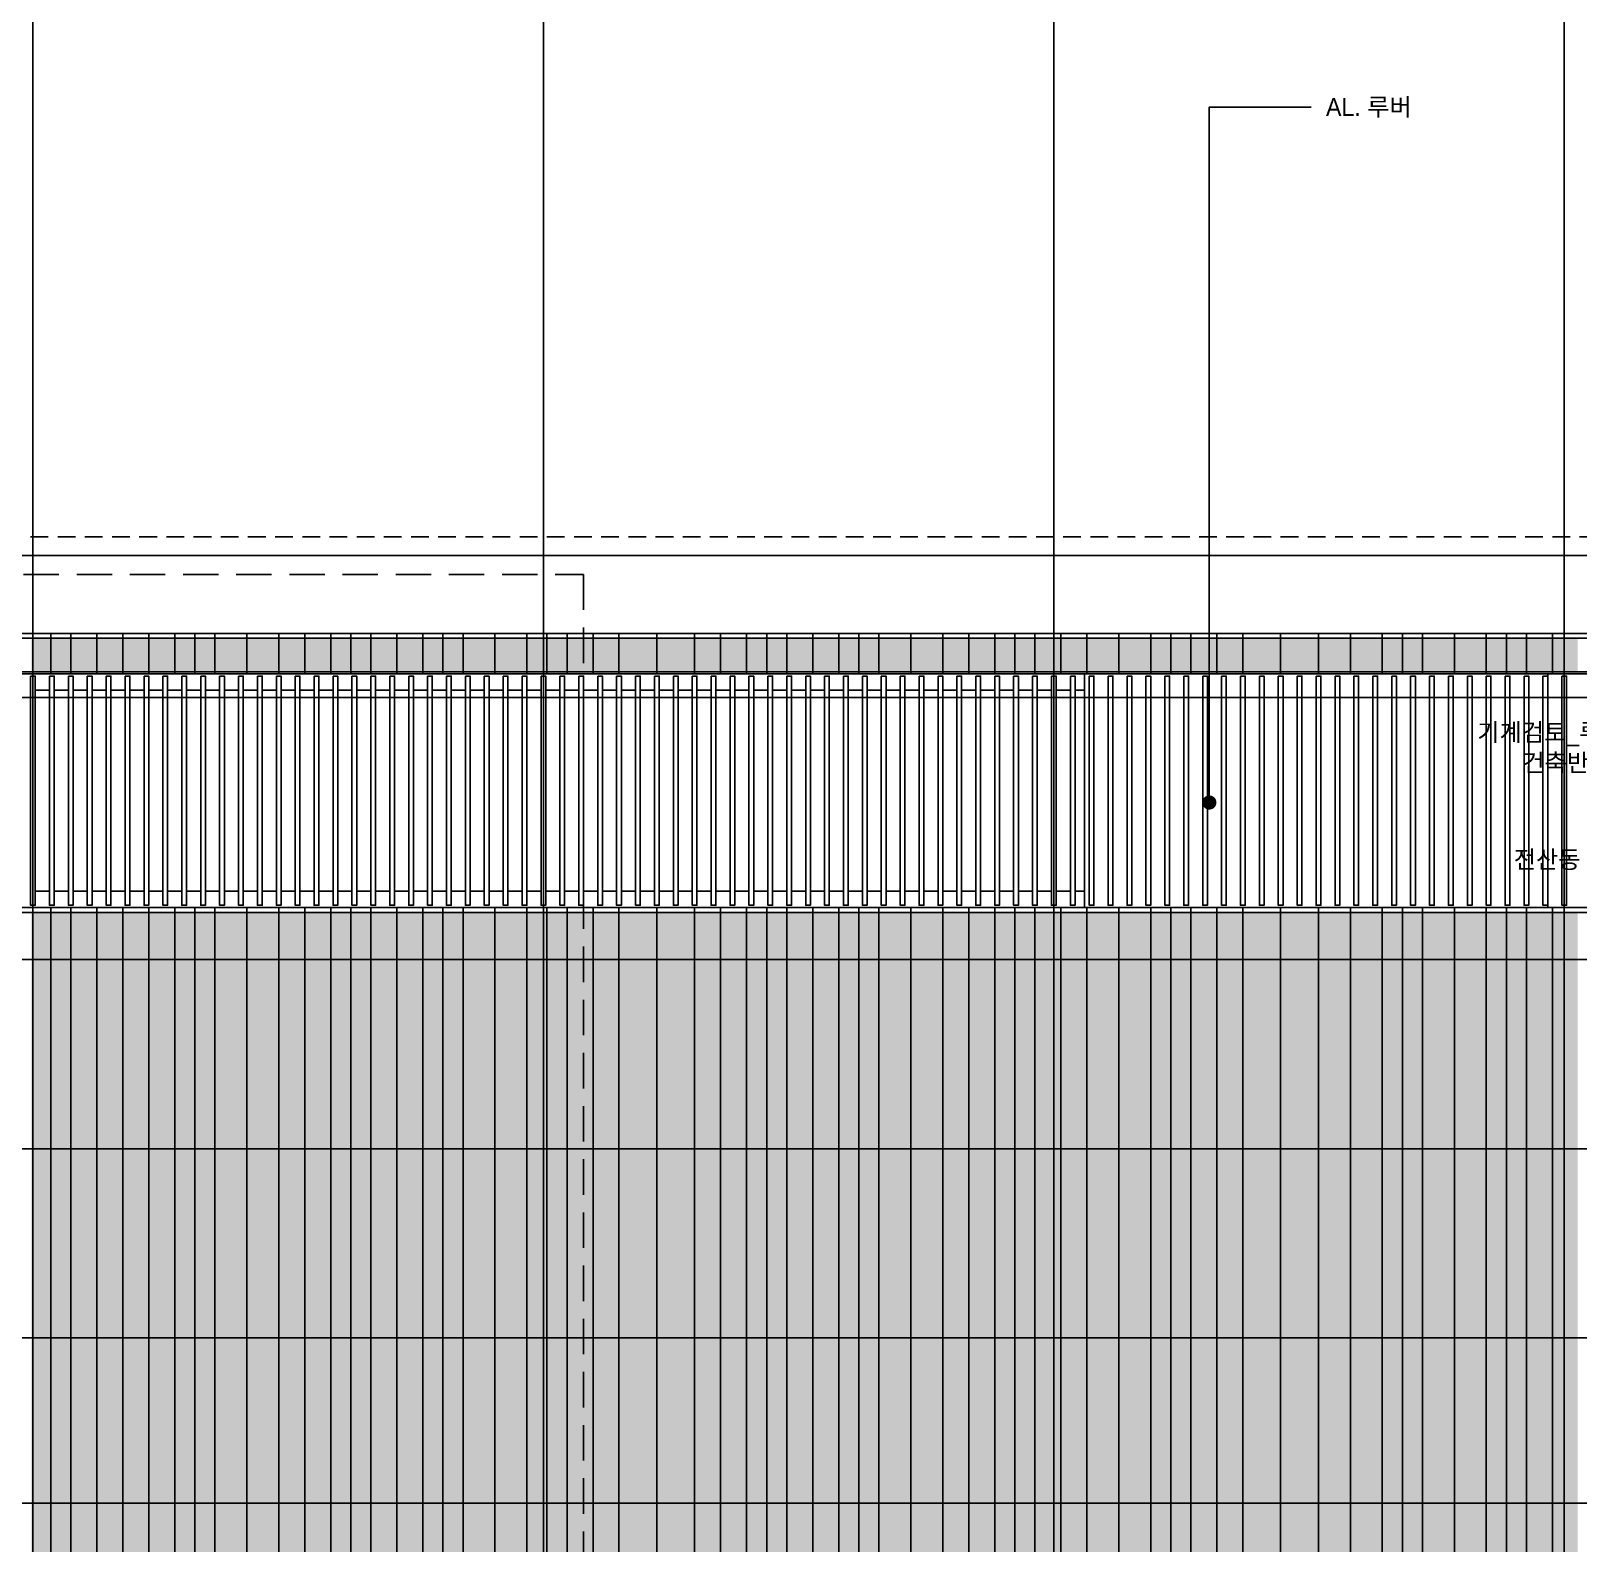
# Model space of a CAD drawing. Extents: x -430745 to 210250, y 0 to 148500.
# Drawn here: x 112653 to 145388, y 65634 to 97630 of the extents above; entities that cross this region are included whole.
import ezdxf
from ezdxf.enums import TextEntityAlignment as Align

# ---------------------------------------------------------------- set-up
doc = ezdxf.new("R2010")
doc.units = 0
doc.header["$LTSCALE"] = 250
doc.header["$MEASUREMENT"] = 0
doc.linetypes.add('H1', pattern=[1.5, 1, -0.5])
doc.linetypes.add('HID', pattern=[2.3, 1.5, -0.8])
for name, color, linetype in [('A-CEN', 1, 'CONTINUOUS'), ('A-DIM', 7, 'CONTINUOUS'), ('A-ELE-252', 252, 'CONTINUOUS'), ('A-ELE-5', 5, 'CONTINUOUS'), ('A-ELE-7', 7, 'CONTINUOUS'), ('A-ELE-8', 8, 'CONTINUOUS'), ('A-HAT', 251, 'CONTINUOUS'), ('BOUNDARY_추후 증축', 7, 'H1')]:
    doc.layers.add(name, color=color, linetype=linetype)
doc.layers.add('NOPLOT-TEXT', color=41, linetype='CONTINUOUS', plot=False)
doc.styles.add('Gtx', font='')
doc.styles.get('Gtx').set_extended_font_data('Dotum')

# ---------------------------------------------------------------- blocks, each defined once
blk = doc.blocks.new('A-CEN-SOUTH2')
at = {"layer": 'A-CEN'}
for p, q in [((14081119, -438071.4), (14081119, -330738.1)), ((14091919, -330738.1), (14091919, -438071.4)), ((14102719, -330738.1), (14102719, -438071.4)), ((14113519, -330738.1), (14113519, -438071.4)), ((14047719, -372125.9, 0), (14135536.5, -372125.9, 0)), ((14047719, -375125.9, 0), (14135536.5, -375125.9, 0)), ((14047719, -380675.9, 0), (14135536.5, -380675.9, 0)), ((14047719, -388675.9, 0), (14135536.5, -388675.9, 0))]:
    blk.add_line(p, q, dxfattribs=at)
at = {"layer": 'A-CEN', "linetype": 'HID'}
blk.add_line((14047719, -371725.9, 0), (14135536.5, -371725.9, 0), dxfattribs=at)
blk = doc.blocks.new('A$Cec1aeba7')
at = {"layer": 'A-HAT'}
h = blk.add_hatch(color=256, dxfattribs=at)
h.dxf.hatch_style = 1
h.set_gradient(color1=(173, 173, 173), color2=(173, 173, 173), tint=1)
h.paths.add_polyline_path([(31365, 46340), (31775, 46340), (31775, 47050), (31365, 47050)])
h = blk.add_hatch(color=256, dxfattribs=at)
h.dxf.hatch_style = 1
h.set_gradient(color1=(214, 214, 214), color2=(214, 214, 214), rotation=180, tint=1)
h.paths.add_polyline_path([(31775, 46340), (32185, 46340), (32185, 47050), (31775, 47050)])
h = blk.add_hatch(color=256, dxfattribs=at)
h.dxf.hatch_style = 1
h.set_gradient(color1=(173, 173, 173), color2=(173, 173, 173), tint=1)
h.paths.add_polyline_path([(32215, 46340), (32750, 46340), (32750, 47050), (32215, 47050)])
h = blk.add_hatch(color=256, dxfattribs=at)
h.dxf.hatch_style = 1
h.set_gradient(color1=(214, 214, 214), color2=(214, 214, 214), rotation=180, tint=1)
h.paths.add_polyline_path([(32750, 46340), (33285, 46340), (33285, 47050), (32750, 47050)])
h = blk.add_hatch(color=256, dxfattribs=at)
h.dxf.hatch_style = 1
h.set_gradient(color1=(173, 173, 173), color2=(173, 173, 173), tint=1)
h.paths.add_polyline_path([(33315, 46340), (33850, 46340), (33850, 47050), (33315, 47050)])
h = blk.add_hatch(color=256, dxfattribs=at)
h.dxf.hatch_style = 1
h.set_gradient(color1=(214, 214, 214), color2=(214, 214, 214), rotation=180, tint=1)
h.paths.add_polyline_path([(33850, 46340), (34385, 46340), (34385, 47050), (33850, 47050)])
h = blk.add_hatch(color=256, dxfattribs=at)
h.dxf.hatch_style = 1
h.set_gradient(color1=(173, 173, 173), color2=(173, 173, 173), tint=1)
h.paths.add_polyline_path([(34415, 46340), (34825, 46340), (34825, 47050), (34415, 47050)])
h = blk.add_hatch(color=256, dxfattribs=at)
h.dxf.hatch_style = 1
h.set_gradient(color1=(214, 214, 214), color2=(214, 214, 214), rotation=180, tint=1)
h.paths.add_polyline_path([(34825, 46340), (35235, 46340), (35235, 47050), (34825, 47050)])
h = blk.add_hatch(color=256, dxfattribs=at)
h.dxf.hatch_style = 1
h.set_gradient(color1=(173, 173, 173), color2=(173, 173, 173), tint=1)
h.paths.add_polyline_path([(35265, 46340), (35925, 46340), (35925, 47050), (35265, 47050)])
h = blk.add_hatch(color=256, dxfattribs=at)
h.dxf.hatch_style = 1
h.set_gradient(color1=(214, 214, 214), color2=(214, 214, 214), rotation=180, tint=1)
h.paths.add_polyline_path([(35925, 46340), (36585, 46340), (36585, 47050), (35925, 47050)])
h = blk.add_hatch(color=256, dxfattribs=at)
h.dxf.hatch_style = 1
h.set_gradient(color1=(173, 173, 173), color2=(173, 173, 173), tint=1)
h.paths.add_polyline_path([(36615, 46340), (37150, 46340), (37150, 47050), (36615, 47050)])
h = blk.add_hatch(color=256, dxfattribs=at)
h.dxf.hatch_style = 1
h.set_gradient(color1=(214, 214, 214), color2=(214, 214, 214), rotation=180, tint=1)
h.paths.add_polyline_path([(37150, 46340), (37685, 46340), (37685, 47050), (37150, 47050)])
h = blk.add_hatch(color=256, dxfattribs=at)
h.dxf.hatch_style = 1
h.set_gradient(color1=(173, 173, 173), color2=(173, 173, 173), tint=1)
h.paths.add_polyline_path([(37715, 46340), (38125, 46340), (38125, 47050), (37715, 47050)])
h = blk.add_hatch(color=256, dxfattribs=at)
h.dxf.hatch_style = 1
h.set_gradient(color1=(214, 214, 214), color2=(214, 214, 214), rotation=180, tint=1)
h.paths.add_polyline_path([(38125, 46340), (38535, 46340), (38535, 47050), (38125, 47050)])
h = blk.add_hatch(color=256, dxfattribs=at)
h.dxf.hatch_style = 1
h.set_gradient(color1=(173, 173, 173), color2=(173, 173, 173), tint=1)
h.paths.add_polyline_path([(38565, 46340), (39100, 46340), (39100, 47050), (38565, 47050)])
h = blk.add_hatch(color=256, dxfattribs=at)
h.dxf.hatch_style = 1
h.set_gradient(color1=(214, 214, 214), color2=(214, 214, 214), rotation=180, tint=1)
h.paths.add_polyline_path([(39100, 46340), (39635, 46340), (39635, 47050), (39100, 47050)])
h = blk.add_hatch(color=256, dxfattribs=at)
h.dxf.hatch_style = 1
h.set_gradient(color1=(173, 173, 173), color2=(173, 173, 173), tint=1)
h.paths.add_polyline_path([(39665, 46340), (40075, 46340), (40075, 47050), (39665, 47050)])
h = blk.add_hatch(color=256, dxfattribs=at)
h.dxf.hatch_style = 1
h.set_gradient(color1=(214, 214, 214), color2=(214, 214, 214), rotation=180, tint=1)
h.paths.add_polyline_path([(40075, 46340), (40485, 46340), (40485, 47050), (40075, 47050)])
h = blk.add_hatch(color=256, dxfattribs=at)
h.dxf.hatch_style = 1
h.set_gradient(color1=(173, 173, 173), color2=(173, 173, 173), tint=1)
h.paths.add_polyline_path([(40515, 46340), (41175, 46340), (41175, 47050), (40515, 47050)])
h = blk.add_hatch(color=256, dxfattribs=at)
h.dxf.hatch_style = 1
h.set_gradient(color1=(214, 214, 214), color2=(214, 214, 214), rotation=180, tint=1)
h.paths.add_polyline_path([(41175, 46340), (41835, 46340), (41835, 47050), (41175, 47050)])
h = blk.add_hatch(color=256, dxfattribs=at)
h.dxf.hatch_style = 1
h.set_gradient(color1=(173, 173, 173), color2=(173, 173, 173), tint=1)
h.paths.add_polyline_path([(41865, 46340), (42275, 46340), (42275, 47050), (41865, 47050)])
h = blk.add_hatch(color=256, dxfattribs=at)
h.dxf.hatch_style = 1
h.set_gradient(color1=(214, 214, 214), color2=(214, 214, 214), rotation=180, tint=1)
h.paths.add_polyline_path([(42275, 46340), (42685, 46340), (42685, 47050), (42275, 47050)])
h = blk.add_hatch(color=256, dxfattribs=at)
h.dxf.hatch_style = 1
h.set_gradient(color1=(173, 173, 173), color2=(173, 173, 173), tint=1)
h.paths.add_polyline_path([(42715, 46340), (43250, 46340), (43250, 47050), (42715, 47050)])
h = blk.add_hatch(color=256, dxfattribs=at)
h.dxf.hatch_style = 1
h.set_gradient(color1=(214, 214, 214), color2=(214, 214, 214), rotation=180, tint=1)
h.paths.add_polyline_path([(43250, 46340), (43785, 46340), (43785, 47050), (43250, 47050)])
h = blk.add_hatch(color=256, dxfattribs=at)
h.dxf.hatch_style = 1
h.set_gradient(color1=(173, 173, 173), color2=(173, 173, 173), tint=1)
h.paths.add_polyline_path([(43815, 46340), (44600, 46340), (44600, 47050), (43815, 47050)])
h = blk.add_hatch(color=256, dxfattribs=at)
h.dxf.hatch_style = 1
h.set_gradient(color1=(214, 214, 214), color2=(214, 214, 214), rotation=180, tint=1)
h.paths.add_polyline_path([(44600, 46340), (45385, 46340), (45385, 47050), (44600, 47050)])
h = blk.add_hatch(color=256, dxfattribs=at)
h.dxf.hatch_style = 1
h.set_gradient(color1=(173, 173, 173), color2=(173, 173, 173), tint=1)
h.paths.add_polyline_path([(45415, 46340), (45950, 46340), (45950, 47050), (45415, 47050)])
h = blk.add_hatch(color=256, dxfattribs=at)
h.dxf.hatch_style = 1
h.set_gradient(color1=(214, 214, 214), color2=(214, 214, 214), rotation=180, tint=1)
h.paths.add_polyline_path([(45950, 46340), (46485, 46340), (46485, 47050), (45950, 47050)])
h = blk.add_hatch(color=256, dxfattribs=at)
h.dxf.hatch_style = 1
h.set_gradient(color1=(173, 173, 173), color2=(173, 173, 173), tint=1)
h.paths.add_polyline_path([(46515, 46340), (46925, 46340), (46925, 47050), (46515, 47050)])
h = blk.add_hatch(color=256, dxfattribs=at)
h.dxf.hatch_style = 1
h.set_gradient(color1=(214, 214, 214), color2=(214, 214, 214), rotation=180, tint=1)
h.paths.add_polyline_path([(46925, 46340), (47335, 46340), (47335, 47050), (46925, 47050)])
h = blk.add_hatch(color=256, dxfattribs=at)
h.dxf.hatch_style = 1
h.set_gradient(color1=(173, 173, 173), color2=(173, 173, 173), tint=1)
h.paths.add_polyline_path([(47365, 46340), (47900, 46340), (47900, 47050), (47365, 47050)])
h = blk.add_hatch(color=256, dxfattribs=at)
h.dxf.hatch_style = 1
h.set_gradient(color1=(214, 214, 214), color2=(214, 214, 214), rotation=180, tint=1)
h.paths.add_polyline_path([(47900, 46340), (48435, 46340), (48435, 47050), (47900, 47050)])
h = blk.add_hatch(color=256, dxfattribs=at)
h.dxf.hatch_style = 1
h.set_gradient(color1=(173, 173, 173), color2=(173, 173, 173), tint=1)
h.paths.add_polyline_path([(48465, 46340), (48875, 46340), (48875, 47050), (48465, 47050)])
h = blk.add_hatch(color=256, dxfattribs=at)
h.dxf.hatch_style = 1
h.set_gradient(color1=(214, 214, 214), color2=(214, 214, 214), rotation=180, tint=1)
h.paths.add_polyline_path([(48875, 46340), (49285, 46340), (49285, 47050), (48875, 47050)])
h = blk.add_hatch(color=256, dxfattribs=at)
h.dxf.hatch_style = 1
h.set_gradient(color1=(173, 173, 173), color2=(173, 173, 173), tint=1)
h.paths.add_polyline_path([(49315, 46340), (49975, 46340), (49975, 47050), (49315, 47050)])
h = blk.add_hatch(color=256, dxfattribs=at)
h.dxf.hatch_style = 1
h.set_gradient(color1=(214, 214, 214), color2=(214, 214, 214), rotation=180, tint=1)
h.paths.add_polyline_path([(49975, 46340), (50635, 46340), (50635, 47050), (49975, 47050)])
h = blk.add_hatch(color=256, dxfattribs=at)
h.dxf.hatch_style = 1
h.set_gradient(color1=(173, 173, 173), color2=(173, 173, 173), tint=1)
h.paths.add_polyline_path([(50665, 46340), (51200, 46340), (51200, 47050), (50665, 47050)])
h = blk.add_hatch(color=256, dxfattribs=at)
h.dxf.hatch_style = 1
h.set_gradient(color1=(214, 214, 214), color2=(214, 214, 214), rotation=180, tint=1)
h.paths.add_polyline_path([(51200, 46340), (51735, 46340), (51735, 47050), (51200, 47050)])
h = blk.add_hatch(color=256, dxfattribs=at)
h.dxf.hatch_style = 1
h.set_gradient(color1=(173, 173, 173), color2=(173, 173, 173), tint=1)
h.paths.add_polyline_path([(51765, 46340), (52175, 46340), (52175, 47050), (51765, 47050)])
h = blk.add_hatch(color=256, dxfattribs=at)
h.dxf.hatch_style = 1
h.set_gradient(color1=(214, 214, 214), color2=(214, 214, 214), rotation=180, tint=1)
h.paths.add_polyline_path([(52175, 46340), (52585, 46340), (52585, 47050), (52175, 47050)])
h = blk.add_hatch(color=256, dxfattribs=at)
h.dxf.hatch_style = 1
h.set_gradient(color1=(173, 173, 173), color2=(173, 173, 173), tint=1)
h.paths.add_polyline_path([(52615, 46340), (53150, 46340), (53150, 47050), (52615, 47050)])
h = blk.add_hatch(color=256, dxfattribs=at)
h.dxf.hatch_style = 1
h.set_gradient(color1=(214, 214, 214), color2=(214, 214, 214), rotation=180, tint=1)
h.paths.add_polyline_path([(53150, 46340), (53685, 46340), (53685, 47050), (53150, 47050)])
h = blk.add_hatch(color=256, dxfattribs=at)
h.dxf.hatch_style = 1
h.set_gradient(color1=(173, 173, 173), color2=(173, 173, 173), tint=1)
h.paths.add_polyline_path([(53715, 46340), (54375, 46340), (54375, 47050), (53715, 47050)])
h = blk.add_hatch(color=256, dxfattribs=at)
h.dxf.hatch_style = 1
h.set_gradient(color1=(214, 214, 214), color2=(214, 214, 214), rotation=180, tint=1)
h.paths.add_polyline_path([(54375, 46340), (55035, 46340), (55035, 47050), (54375, 47050)])
h = blk.add_hatch(color=256, dxfattribs=at)
h.dxf.hatch_style = 1
h.set_gradient(color1=(173, 173, 173), color2=(173, 173, 173), tint=1)
h.paths.add_polyline_path([(55065, 46340), (55475, 46340), (55475, 47050), (55065, 47050)])
h = blk.add_hatch(color=256, dxfattribs=at)
h.dxf.hatch_style = 1
h.set_gradient(color1=(214, 214, 214), color2=(214, 214, 214), rotation=180, tint=1)
h.paths.add_polyline_path([(55475, 46340), (55885, 46340), (55885, 47050), (55475, 47050)])
h = blk.add_hatch(color=256, dxfattribs=at)
h.dxf.hatch_style = 1
h.set_gradient(color1=(173, 173, 173), color2=(173, 173, 173), tint=1)
h.paths.add_polyline_path([(55915, 46340), (56450, 46340), (56450, 47050), (55915, 47050)])
h = blk.add_hatch(color=256, dxfattribs=at)
h.dxf.hatch_style = 1
h.set_gradient(color1=(214, 214, 214), color2=(214, 214, 214), rotation=180, tint=1)
h.paths.add_polyline_path([(56450, 46340), (56985, 46340), (56985, 47050), (56450, 47050)])
h = blk.add_hatch(color=256, dxfattribs=at)
h.dxf.hatch_style = 1
h.set_gradient(color1=(173, 173, 173), color2=(173, 173, 173), tint=1)
h.paths.add_polyline_path([(57015, 46340), (57800, 46340), (57800, 47050), (57015, 47050)])
h = blk.add_hatch(color=256, dxfattribs=at)
h.dxf.hatch_style = 1
h.set_gradient(color1=(214, 214, 214), color2=(214, 214, 214), rotation=180, tint=1)
h.paths.add_polyline_path([(57800, 46340), (58585, 46340), (58585, 47050), (57800, 47050)])
h = blk.add_hatch(color=256, dxfattribs=at)
h.dxf.hatch_style = 1
h.set_gradient(color1=(173, 173, 173), color2=(173, 173, 173), tint=1)
h.paths.add_polyline_path([(58615, 46340), (59275, 46340), (59275, 47050), (58615, 47050)])
h = blk.add_hatch(color=256, dxfattribs=at)
h.dxf.hatch_style = 1
h.set_gradient(color1=(214, 214, 214), color2=(214, 214, 214), rotation=180, tint=1)
h.paths.add_polyline_path([(59275, 46340), (59935, 46340), (59935, 47050), (59275, 47050)])
h = blk.add_hatch(color=256, dxfattribs=at)
h.dxf.hatch_style = 1
h.set_gradient(color1=(173, 173, 173), color2=(173, 173, 173), tint=1)
h.paths.add_polyline_path([(59965, 46340), (60375, 46340), (60375, 47050), (59965, 47050)])
h = blk.add_hatch(color=256, dxfattribs=at)
h.dxf.hatch_style = 1
h.set_gradient(color1=(214, 214, 214), color2=(214, 214, 214), rotation=180, tint=1)
h.paths.add_polyline_path([(60375, 46340), (60785, 46340), (60785, 47050), (60375, 47050)])
h = blk.add_hatch(color=256, dxfattribs=at)
h.dxf.hatch_style = 1
h.set_gradient(color1=(173, 173, 173), color2=(173, 173, 173), tint=1)
h.paths.add_polyline_path([(60815, 46340), (61475, 46340), (61475, 47050), (60815, 47050)])
h = blk.add_hatch(color=256, dxfattribs=at)
h.dxf.hatch_style = 1
h.set_gradient(color1=(214, 214, 214), color2=(214, 214, 214), rotation=180, tint=1)
h.paths.add_polyline_path([(61475, 46340), (62135, 46340), (62135, 47050), (61475, 47050)])
h = blk.add_hatch(color=256, dxfattribs=at)
h.dxf.hatch_style = 1
h.set_gradient(color1=(173, 173, 173), color2=(173, 173, 173), tint=1)
h.paths.add_polyline_path([(62165, 46340), (62575, 46340), (62575, 47050), (62165, 47050)])
h = blk.add_hatch(color=256, dxfattribs=at)
h.dxf.hatch_style = 1
h.set_gradient(color1=(214, 214, 214), color2=(214, 214, 214), rotation=180, tint=1)
h.paths.add_polyline_path([(62575, 46340), (62985, 46340), (62985, 47050), (62575, 47050)])
h = blk.add_hatch(color=256, dxfattribs=at)
h.dxf.hatch_style = 1
h.set_gradient(color1=(173, 173, 173), color2=(173, 173, 173), tint=1)
h.paths.add_polyline_path([(63015, 46340), (63550, 46340), (63550, 47050), (63015, 47050)])
h = blk.add_hatch(color=256, dxfattribs=at)
h.dxf.hatch_style = 1
h.set_gradient(color1=(214, 214, 214), color2=(214, 214, 214), rotation=180, tint=1)
h.paths.add_polyline_path([(63550, 46340), (64085, 46340), (64085, 47050), (63550, 47050)])
h = blk.add_hatch(color=256, dxfattribs=at)
h.dxf.hatch_style = 1
h.set_gradient(color1=(173, 173, 173), color2=(173, 173, 173), tint=1)
h.paths.add_polyline_path([(31365, 16570), (31775, 16570), (31775, 41250), (31365, 41250)])
h = blk.add_hatch(color=256, dxfattribs=at)
h.dxf.hatch_style = 1
h.set_gradient(color1=(214, 214, 214), color2=(214, 214, 214), rotation=180, tint=1)
h.paths.add_polyline_path([(31775, 16570), (32185, 16570), (32185, 41250), (31775, 41250)])
h = blk.add_hatch(color=256, dxfattribs=at)
h.dxf.hatch_style = 1
h.set_gradient(color1=(173, 173, 173), color2=(173, 173, 173), tint=1)
h.paths.add_polyline_path([(32215, 16570), (32750, 16570), (32750, 41250), (32215, 41250)])
h = blk.add_hatch(color=256, dxfattribs=at)
h.dxf.hatch_style = 1
h.set_gradient(color1=(214, 214, 214), color2=(214, 214, 214), rotation=180, tint=1)
h.paths.add_polyline_path([(32750, 16570), (33285, 16570), (33285, 41250), (32750, 41250)])
h = blk.add_hatch(color=256, dxfattribs=at)
h.dxf.hatch_style = 1
h.set_gradient(color1=(173, 173, 173), color2=(173, 173, 173), tint=1)
h.paths.add_polyline_path([(33315, 16570), (33850, 16570), (33850, 41250), (33315, 41250)])
h = blk.add_hatch(color=256, dxfattribs=at)
h.dxf.hatch_style = 1
h.set_gradient(color1=(214, 214, 214), color2=(214, 214, 214), rotation=180, tint=1)
h.paths.add_polyline_path([(33850, 16570), (34385, 16570), (34385, 41250), (33850, 41250)])
h = blk.add_hatch(color=256, dxfattribs=at)
h.dxf.hatch_style = 1
h.set_gradient(color1=(173, 173, 173), color2=(173, 173, 173), tint=1)
h.paths.add_polyline_path([(34415, 16570), (34825, 16570), (34825, 41250), (34415, 41250)])
h = blk.add_hatch(color=256, dxfattribs=at)
h.dxf.hatch_style = 1
h.set_gradient(color1=(214, 214, 214), color2=(214, 214, 214), rotation=180, tint=1)
h.paths.add_polyline_path([(34825, 16570), (35235, 16570), (35235, 41250), (34825, 41250)])
h = blk.add_hatch(color=256, dxfattribs=at)
h.dxf.hatch_style = 1
h.set_gradient(color1=(173, 173, 173), color2=(173, 173, 173), tint=1)
h.paths.add_polyline_path([(35265, 16570), (35925, 16570), (35925, 41250), (35265, 41250)])
h = blk.add_hatch(color=256, dxfattribs=at)
h.dxf.hatch_style = 1
h.set_gradient(color1=(214, 214, 214), color2=(214, 214, 214), rotation=180, tint=1)
h.paths.add_polyline_path([(35925, 16570), (36585, 16570), (36585, 41250), (35925, 41250)])
h = blk.add_hatch(color=256, dxfattribs=at)
h.dxf.hatch_style = 1
h.set_gradient(color1=(173, 173, 173), color2=(173, 173, 173), tint=1)
h.paths.add_polyline_path([(36615, 16570), (37150, 16570), (37150, 41250), (36615, 41250)])
h = blk.add_hatch(color=256, dxfattribs=at)
h.dxf.hatch_style = 1
h.set_gradient(color1=(214, 214, 214), color2=(214, 214, 214), rotation=180, tint=1)
h.paths.add_polyline_path([(37150, 16570), (37685, 16570), (37685, 41250), (37150, 41250)])
h = blk.add_hatch(color=256, dxfattribs=at)
h.dxf.hatch_style = 1
h.set_gradient(color1=(173, 173, 173), color2=(173, 173, 173), tint=1)
h.paths.add_polyline_path([(37715, 16570), (38125, 16570), (38125, 41250), (37715, 41250)])
h = blk.add_hatch(color=256, dxfattribs=at)
h.dxf.hatch_style = 1
h.set_gradient(color1=(214, 214, 214), color2=(214, 214, 214), rotation=180, tint=1)
h.paths.add_polyline_path([(38125, 16570), (38535, 16570), (38535, 41250), (38125, 41250)])
h = blk.add_hatch(color=256, dxfattribs=at)
h.dxf.hatch_style = 1
h.set_gradient(color1=(173, 173, 173), color2=(173, 173, 173), tint=1)
h.paths.add_polyline_path([(38565, 16570), (39100, 16570), (39100, 41250), (38565, 41250)])
h = blk.add_hatch(color=256, dxfattribs=at)
h.dxf.hatch_style = 1
h.set_gradient(color1=(214, 214, 214), color2=(214, 214, 214), rotation=180, tint=1)
h.paths.add_polyline_path([(39100, 16570), (39635, 16570), (39635, 41250), (39100, 41250)])
h = blk.add_hatch(color=256, dxfattribs=at)
h.dxf.hatch_style = 1
h.set_gradient(color1=(173, 173, 173), color2=(173, 173, 173), tint=1)
h.paths.add_polyline_path([(39665, 16570), (40075, 16570), (40075, 41250), (39665, 41250)])
h = blk.add_hatch(color=256, dxfattribs=at)
h.dxf.hatch_style = 1
h.set_gradient(color1=(214, 214, 214), color2=(214, 214, 214), rotation=180, tint=1)
h.paths.add_polyline_path([(40075, 16570), (40485, 16570), (40485, 41250), (40075, 41250)])
h = blk.add_hatch(color=256, dxfattribs=at)
h.dxf.hatch_style = 1
h.set_gradient(color1=(173, 173, 173), color2=(173, 173, 173), tint=1)
h.paths.add_polyline_path([(40515, 16570), (41175, 16570), (41175, 41250), (40515, 41250)])
h = blk.add_hatch(color=256, dxfattribs=at)
h.dxf.hatch_style = 1
h.set_gradient(color1=(214, 214, 214), color2=(214, 214, 214), rotation=180, tint=1)
h.paths.add_polyline_path([(41175, 16570), (41835, 16570), (41835, 41250), (41175, 41250)])
h = blk.add_hatch(color=256, dxfattribs=at)
h.dxf.hatch_style = 1
h.set_gradient(color1=(173, 173, 173), color2=(173, 173, 173), tint=1)
h.paths.add_polyline_path([(41865, 16570), (42275, 16570), (42275, 41250), (41865, 41250)])
h = blk.add_hatch(color=256, dxfattribs=at)
h.dxf.hatch_style = 1
h.set_gradient(color1=(214, 214, 214), color2=(214, 214, 214), rotation=180, tint=1)
h.paths.add_polyline_path([(42275, 16570), (42685, 16570), (42685, 41250), (42275, 41250)])
h = blk.add_hatch(color=256, dxfattribs=at)
h.dxf.hatch_style = 1
h.set_gradient(color1=(173, 173, 173), color2=(173, 173, 173), tint=1)
h.paths.add_polyline_path([(42715, 16570), (43250, 16570), (43250, 41250), (42715, 41250)])
h = blk.add_hatch(color=256, dxfattribs=at)
h.dxf.hatch_style = 1
h.set_gradient(color1=(214, 214, 214), color2=(214, 214, 214), rotation=180, tint=1)
h.paths.add_polyline_path([(43250, 16570), (43785, 16570), (43785, 41250), (43250, 41250)])
h = blk.add_hatch(color=256, dxfattribs=at)
h.dxf.hatch_style = 1
h.set_gradient(color1=(173, 173, 173), color2=(173, 173, 173), tint=1)
h.paths.add_polyline_path([(43815, 16570), (44600, 16570), (44600, 41250), (43815, 41250)])
h = blk.add_hatch(color=256, dxfattribs=at)
h.dxf.hatch_style = 1
h.set_gradient(color1=(214, 214, 214), color2=(214, 214, 214), rotation=180, tint=1)
h.paths.add_polyline_path([(44600, 16570), (45385, 16570), (45385, 41250), (44600, 41250)])
h = blk.add_hatch(color=256, dxfattribs=at)
h.dxf.hatch_style = 1
h.set_gradient(color1=(173, 173, 173), color2=(173, 173, 173), tint=1)
h.paths.add_polyline_path([(45415, 16570), (45950, 16570), (45950, 41250), (45415, 41250)])
h = blk.add_hatch(color=256, dxfattribs=at)
h.dxf.hatch_style = 1
h.set_gradient(color1=(214, 214, 214), color2=(214, 214, 214), rotation=180, tint=1)
h.paths.add_polyline_path([(45950, 16570), (46485, 16570), (46485, 41250), (45950, 41250)])
h = blk.add_hatch(color=256, dxfattribs=at)
h.dxf.hatch_style = 1
h.set_gradient(color1=(173, 173, 173), color2=(173, 173, 173), tint=1)
h.paths.add_polyline_path([(46515, 16570), (46925, 16570), (46925, 41250), (46515, 41250)])
h = blk.add_hatch(color=256, dxfattribs=at)
h.dxf.hatch_style = 1
h.set_gradient(color1=(214, 214, 214), color2=(214, 214, 214), rotation=180, tint=1)
h.paths.add_polyline_path([(46925, 16570), (47335, 16570), (47335, 41250), (46925, 41250)])
h = blk.add_hatch(color=256, dxfattribs=at)
h.dxf.hatch_style = 1
h.set_gradient(color1=(173, 173, 173), color2=(173, 173, 173), tint=1)
h.paths.add_polyline_path([(47365, 16570), (47900, 16570), (47900, 41250), (47365, 41250)])
h = blk.add_hatch(color=256, dxfattribs=at)
h.dxf.hatch_style = 1
h.set_gradient(color1=(214, 214, 214), color2=(214, 214, 214), rotation=180, tint=1)
h.paths.add_polyline_path([(47900, 16570), (48435, 16570), (48435, 41250), (47900, 41250)])
h = blk.add_hatch(color=256, dxfattribs=at)
h.dxf.hatch_style = 1
h.set_gradient(color1=(173, 173, 173), color2=(173, 173, 173), tint=1)
h.paths.add_polyline_path([(48465, 16570), (48875, 16570), (48875, 41250), (48465, 41250)])
h = blk.add_hatch(color=256, dxfattribs=at)
h.dxf.hatch_style = 1
h.set_gradient(color1=(214, 214, 214), color2=(214, 214, 214), rotation=180, tint=1)
h.paths.add_polyline_path([(48875, 16570), (49285, 16570), (49285, 41250), (48875, 41250)])
h = blk.add_hatch(color=256, dxfattribs=at)
h.dxf.hatch_style = 1
h.set_gradient(color1=(173, 173, 173), color2=(173, 173, 173), tint=1)
h.paths.add_polyline_path([(49315, 16570), (49975, 16570), (49975, 41250), (49315, 41250)])
h = blk.add_hatch(color=256, dxfattribs=at)
h.dxf.hatch_style = 1
h.set_gradient(color1=(214, 214, 214), color2=(214, 214, 214), rotation=180, tint=1)
h.paths.add_polyline_path([(49975, 16570), (50635, 16570), (50635, 41250), (49975, 41250)])
h = blk.add_hatch(color=256, dxfattribs=at)
h.dxf.hatch_style = 1
h.set_gradient(color1=(173, 173, 173), color2=(173, 173, 173), tint=1)
h.paths.add_polyline_path([(50665, 16570), (51200, 16570), (51200, 41250), (50665, 41250)])
h = blk.add_hatch(color=256, dxfattribs=at)
h.dxf.hatch_style = 1
h.set_gradient(color1=(214, 214, 214), color2=(214, 214, 214), rotation=180, tint=1)
h.paths.add_polyline_path([(51200, 16570), (51735, 16570), (51735, 41250), (51200, 41250)])
h = blk.add_hatch(color=256, dxfattribs=at)
h.dxf.hatch_style = 1
h.set_gradient(color1=(173, 173, 173), color2=(173, 173, 173), tint=1)
h.paths.add_polyline_path([(51765, 16570), (52175, 16570), (52175, 41250), (51765, 41250)])
h = blk.add_hatch(color=256, dxfattribs=at)
h.dxf.hatch_style = 1
h.set_gradient(color1=(214, 214, 214), color2=(214, 214, 214), rotation=180, tint=1)
h.paths.add_polyline_path([(52175, 16570), (52585, 16570), (52585, 41250), (52175, 41250)])
h = blk.add_hatch(color=256, dxfattribs=at)
h.dxf.hatch_style = 1
h.set_gradient(color1=(173, 173, 173), color2=(173, 173, 173), tint=1)
h.paths.add_polyline_path([(52615, 16570), (53150, 16570), (53150, 41250), (52615, 41250)])
h = blk.add_hatch(color=256, dxfattribs=at)
h.dxf.hatch_style = 1
h.set_gradient(color1=(214, 214, 214), color2=(214, 214, 214), rotation=180, tint=1)
h.paths.add_polyline_path([(53150, 16570), (53685, 16570), (53685, 41250), (53150, 41250)])
h = blk.add_hatch(color=256, dxfattribs=at)
h.dxf.hatch_style = 1
h.set_gradient(color1=(173, 173, 173), color2=(173, 173, 173), tint=1)
h.paths.add_polyline_path([(53715, 16570), (54375, 16570), (54375, 41250), (53715, 41250)])
h = blk.add_hatch(color=256, dxfattribs=at)
h.dxf.hatch_style = 1
h.set_gradient(color1=(214, 214, 214), color2=(214, 214, 214), rotation=180, tint=1)
h.paths.add_polyline_path([(54375, 16570), (55035, 16570), (55035, 41250), (54375, 41250)])
h = blk.add_hatch(color=256, dxfattribs=at)
h.dxf.hatch_style = 1
h.set_gradient(color1=(173, 173, 173), color2=(173, 173, 173), tint=1)
h.paths.add_polyline_path([(55065, 16570), (55475, 16570), (55475, 41250), (55065, 41250)])
h = blk.add_hatch(color=256, dxfattribs=at)
h.dxf.hatch_style = 1
h.set_gradient(color1=(214, 214, 214), color2=(214, 214, 214), rotation=180, tint=1)
h.paths.add_polyline_path([(55475, 16570), (55885, 16570), (55885, 41250), (55475, 41250)])
h = blk.add_hatch(color=256, dxfattribs=at)
h.dxf.hatch_style = 1
h.set_gradient(color1=(173, 173, 173), color2=(173, 173, 173), tint=1)
h.paths.add_polyline_path([(55915, 16570), (56450, 16570), (56450, 41250), (55915, 41250)])
h = blk.add_hatch(color=256, dxfattribs=at)
h.dxf.hatch_style = 1
h.set_gradient(color1=(214, 214, 214), color2=(214, 214, 214), rotation=180, tint=1)
h.paths.add_polyline_path([(56450, 16570), (56985, 16570), (56985, 41250), (56450, 41250)])
h = blk.add_hatch(color=256, dxfattribs=at)
h.dxf.hatch_style = 1
h.set_gradient(color1=(173, 173, 173), color2=(173, 173, 173), tint=1)
h.paths.add_polyline_path([(57015, 16570), (57800, 16570), (57800, 41250), (57015, 41250)])
h = blk.add_hatch(color=256, dxfattribs=at)
h.dxf.hatch_style = 1
h.set_gradient(color1=(214, 214, 214), color2=(214, 214, 214), rotation=180, tint=1)
h.paths.add_polyline_path([(57800, 16570), (58585, 16570), (58585, 41250), (57800, 41250)])
h = blk.add_hatch(color=256, dxfattribs=at)
h.dxf.hatch_style = 1
h.set_gradient(color1=(173, 173, 173), color2=(173, 173, 173), tint=1)
h.paths.add_polyline_path([(58615, 16570), (59275, 16570), (59275, 41250), (58615, 41250)])
h = blk.add_hatch(color=256, dxfattribs=at)
h.dxf.hatch_style = 1
h.set_gradient(color1=(214, 214, 214), color2=(214, 214, 214), rotation=180, tint=1)
h.paths.add_polyline_path([(59275, 16570), (59935, 16570), (59935, 41250), (59275, 41250)])
h = blk.add_hatch(color=256, dxfattribs=at)
h.dxf.hatch_style = 1
h.set_gradient(color1=(173, 173, 173), color2=(173, 173, 173), tint=1)
h.paths.add_polyline_path([(59965, 16570), (60375, 16570), (60375, 41250), (59965, 41250)])
h = blk.add_hatch(color=256, dxfattribs=at)
h.dxf.hatch_style = 1
h.set_gradient(color1=(214, 214, 214), color2=(214, 214, 214), rotation=180, tint=1)
h.paths.add_polyline_path([(60375, 16570), (60785, 16570), (60785, 41250), (60375, 41250)])
h = blk.add_hatch(color=256, dxfattribs=at)
h.dxf.hatch_style = 1
h.set_gradient(color1=(173, 173, 173), color2=(173, 173, 173), tint=1)
h.paths.add_polyline_path([(60815, 16570), (61475, 16570), (61475, 41250), (60815, 41250)])
h = blk.add_hatch(color=256, dxfattribs=at)
h.dxf.hatch_style = 1
h.set_gradient(color1=(214, 214, 214), color2=(214, 214, 214), rotation=180, tint=1)
h.paths.add_polyline_path([(61475, 16570), (62135, 16570), (62135, 41250), (61475, 41250)])
h = blk.add_hatch(color=256, dxfattribs=at)
h.dxf.hatch_style = 1
h.set_gradient(color1=(173, 173, 173), color2=(173, 173, 173), tint=1)
h.paths.add_polyline_path([(62165, 16570), (62575, 16570), (62575, 41250), (62165, 41250)])
h = blk.add_hatch(color=256, dxfattribs=at)
h.dxf.hatch_style = 1
h.set_gradient(color1=(214, 214, 214), color2=(214, 214, 214), rotation=180, tint=1)
h.paths.add_polyline_path([(62575, 16570), (62985, 16570), (62985, 41250), (62575, 41250)])
h = blk.add_hatch(color=256, dxfattribs=at)
h.dxf.hatch_style = 1
h.set_gradient(color1=(173, 173, 173), color2=(173, 173, 173), tint=1)
h.paths.add_polyline_path([(63015, 16570), (63550, 16570), (63550, 41250), (63015, 41250)])
h = blk.add_hatch(color=256, dxfattribs=at)
h.dxf.hatch_style = 1
h.set_gradient(color1=(214, 214, 214), color2=(214, 214, 214), rotation=180, tint=1)
h.paths.add_polyline_path([(63550, 16570), (64085, 16570), (64085, 41250), (63550, 41250)])
at = {"layer": 'A-ELE-5'}
for p, q in [((-850, 47150, 0), (85250, 47150)), ((-850, 47050, 0), (85250, 47050)), ((7050, 46340), (77350, 46340)), ((77350, 41250), (7050, 41250))]:
    blk.add_line(p, q, dxfattribs=at)
at = {"layer": 'A-ELE-5', "elevation": 0}
blk.add_lwpolyline([(77350, 41350), (7050, 41350), (7050, 46300), (77350, 46300)], close=True, dxfattribs=at)
at = {"layer": 'A-ELE-7'}
for p, q in [((31775, 47150), (31775, 46300)), ((32750, 47150), (32750, 46300)), ((33850, 47150), (33850, 46300)), ((34825, 47150), (34825, 46300)), ((35925, 47150), (35925, 46300)), ((37150, 47150), (37150, 46300)), ((38125, 47150), (38125, 46300)), ((39100, 47150), (39100, 46300)), ((40075, 47150), (40075, 46300)), ((41175, 47150), (41175, 46300)), ((42275, 47150), (42275, 46300)), ((43250, 47150), (43250, 46300)), ((44600, 47150), (44600, 46300)), ((45950, 47150), (45950, 46300)), ((46925, 47150), (46925, 46300)), ((47900, 47150), (47900, 46300)), ((48875, 47150), (48875, 46300)), ((49975, 47150), (49975, 46300)), ((51200, 47150), (51200, 46300)), ((52175, 47150), (52175, 46300)), ((53150, 47150), (53150, 46300)), ((54375, 47150), (54375, 46300)), ((55475, 47150), (55475, 46300)), ((56450, 47150), (56450, 46300)), ((57800, 47150), (57800, 46300)), ((59275, 47150), (59275, 46300)), ((60375, 47150), (60375, 46300)), ((61475, 47150), (61475, 46300)), ((62575, 47150), (62575, 46300)), ((63550, 47150), (63550, 46300)), ((31775, 41350), (31775, 16530)), ((32750, 41350), (32750, 16530)), ((33850, 41350), (33850, 16530)), ((34825, 41350), (34825, 16530)), ((35925, 41350), (35925, 16530)), ((37150, 41350), (37150, 16530)), ((38125, 41350), (38125, 16530)), ((39100, 41350), (39100, 16530)), ((40075, 41350), (40075, 16530)), ((41175, 41350), (41175, 16530)), ((42275, 41350), (42275, 16530)), ((43250, 41350), (43250, 16530)), ((44600, 41350), (44600, 16530)), ((45950, 41350), (45950, 16530)), ((46925, 41350), (46925, 16530)), ((47900, 41350), (47900, 16530)), ((48875, 41350), (48875, 16530)), ((49975, 41350), (49975, 16530)), ((51200, 41350), (51200, 16530)), ((52175, 41350), (52175, 16530)), ((53150, 41350), (53150, 16530)), ((54375, 41350), (54375, 16530)), ((55475, 41350), (55475, 16530)), ((56450, 41350), (56450, 16530)), ((57800, 41350), (57800, 16530)), ((59275, 41350), (59275, 16530)), ((60375, 41350), (60375, 16530)), ((61475, 41350), (61475, 16530)), ((62575, 41350), (62575, 16530)), ((63550, 41350), (63550, 16530))]:
    blk.add_line(p, q, dxfattribs=at)
at = {"layer": 'A-ELE-8'}
for p, q in [((32200, 47150), (32200, 46300)), ((33300, 47150), (33300, 46300)), ((34400, 47150, 0), (34400, 46300, 0)), ((35250, 47150, 0), (35250, 46300, 0)), ((36600, 47150, 0), (36600, 46300, 0)), ((37700, 47150, 0), (37700, 46300, 0)), ((38550, 47150, 0), (38550, 46300, 0)), ((39650, 47150), (39650, 46300)), ((40500, 47150, 0), (40500, 46300, 0)), ((41850, 47150, 0), (41850, 46300, 0)), ((42700, 47150, 0), (42700, 46300, 0)), ((43800, 47150, 0), (43800, 46300, 0)), ((45400, 47150, 0), (45400, 46300, 0)), ((46500, 47150, 0), (46500, 46300, 0)), ((47350, 47150, 0), (47350, 46300, 0)), ((48450, 47150, 0), (48450, 46300, 0)), ((49300, 47150, 0), (49300, 46300, 0)), ((50650, 47150, 0), (50650, 46300, 0)), ((51750, 47150, 0), (51750, 46300, 0)), ((52600, 47150, 0), (52600, 46300, 0)), ((53700, 46300, 0), (53700, 47150, 0)), ((55050, 47150, 0), (55050, 46300, 0)), ((55900, 47150, 0), (55900, 46300, 0)), ((57000, 47150), (57000, 46300)), ((58600, 47150), (58600, 46300)), ((59950, 47150, 0), (59950, 46300, 0)), ((60800, 47150), (60800, 46300)), ((62150, 47150), (62150, 46300)), ((63000, 47150, 0), (63000, 46300, 0)), ((31450, 45950, 0), (31750, 45950)), ((31850, 45950, 0), (32150, 45950)), ((32250, 45950, 0), (32550, 45950)), ((32650, 45950, 0), (32950, 45950)), ((33050, 45950, 0), (33350, 45950)), ((33450, 45950, 0), (33750, 45950)), ((33850, 45950, 0), (34150, 45950)), ((34250, 45950, 0), (34550, 45950)), ((34650, 45950, 0), (34950, 45950)), ((35050, 45950, 0), (35350, 45950)), ((35450, 45950, 0), (35750, 45950)), ((35850, 45950, 0), (36150, 45950)), ((36250, 45950, 0), (36550, 45950)), ((36650, 45950, 0), (36950, 45950)), ((37050, 45950, 0), (37350, 45950)), ((37450, 45950, 0), (37750, 45950)), ((37850, 45950, 0), (38150, 45950)), ((38250, 45950, 0), (38550, 45950)), ((38650, 45950, 0), (38950, 45950)), ((39050, 45950, 0), (39350, 45950)), ((39450, 45950, 0), (39750, 45950)), ((39850, 45950, 0), (40150, 45950)), ((40250, 45950, 0), (40550, 45950)), ((40650, 45950, 0), (40950, 45950)), ((41050, 45950, 0), (41350, 45950)), ((41450, 45950, 0), (41750, 45950)), ((41850, 45950, 0), (42150, 45950)), ((42250, 45950, 0), (42550, 45950)), ((42650, 45950, 0), (42950, 45950)), ((43050, 45950, 0), (43350, 45950)), ((43450, 45950, 0), (43750, 45950)), ((43850, 45950, 0), (44150, 45950)), ((44250, 45950, 0), (44550, 45950)), ((44650, 45950, 0), (44950, 45950)), ((45050, 45950, 0), (45350, 45950)), ((45450, 45950, 0), (45750, 45950)), ((45850, 45950, 0), (46150, 45950)), ((46250, 45950, 0), (46550, 45950)), ((46650, 45950, 0), (46950, 45950)), ((47050, 45950, 0), (47350, 45950)), ((47450, 45950, 0), (47750, 45950)), ((47850, 45950, 0), (48150, 45950)), ((48250, 45950, 0), (48550, 45950)), ((48650, 45950, 0), (48950, 45950)), ((49050, 45950, 0), (49350, 45950)), ((49450, 45950, 0), (49750, 45950)), ((49850, 45950, 0), (50150, 45950)), ((50250, 45950, 0), (50550, 45950)), ((50650, 45950, 0), (50950, 45950)), ((51050, 45950, 0), (51350, 45950)), ((51450, 45950, 0), (51750, 45950)), ((51850, 45950, 0), (52150, 45950)), ((52250, 45950, 0), (52550, 45950)), ((52650, 45950, 0), (52950, 45950)), ((53050, 45950, 0), (53350, 45950)), ((53450, 45950, 0), (53650, 45950)), ((31450, 41700, 0), (31750, 41700)), ((31850, 41700, 0), (32150, 41700)), ((32250, 41700, 0), (32550, 41700)), ((32650, 41700, 0), (32950, 41700)), ((33050, 41700, 0), (33350, 41700)), ((33450, 41700, 0), (33750, 41700)), ((33850, 41700, 0), (34150, 41700)), ((34250, 41700, 0), (34550, 41700)), ((34650, 41700, 0), (34950, 41700)), ((35050, 41700, 0), (35350, 41700)), ((35450, 41700, 0), (35750, 41700)), ((35850, 41700, 0), (36150, 41700)), ((36250, 41700, 0), (36550, 41700)), ((36650, 41700, 0), (36950, 41700)), ((37050, 41700, 0), (37350, 41700)), ((37450, 41700, 0), (37750, 41700)), ((37850, 41700, 0), (38150, 41700)), ((38250, 41700, 0), (38550, 41700)), ((38650, 41700, 0), (38950, 41700)), ((39050, 41700, 0), (39350, 41700)), ((39450, 41700, 0), (39750, 41700)), ((39850, 41700, 0), (40150, 41700)), ((40250, 41700, 0), (40550, 41700)), ((40650, 41700, 0), (40950, 41700)), ((41050, 41700, 0), (41350, 41700)), ((41450, 41700, 0), (41750, 41700)), ((41850, 41700, 0), (42150, 41700)), ((42250, 41700, 0), (42550, 41700)), ((42650, 41700, 0), (42950, 41700)), ((43050, 41700, 0), (43350, 41700)), ((43450, 41700, 0), (43750, 41700)), ((43850, 41700, 0), (44150, 41700)), ((44250, 41700, 0), (44550, 41700)), ((44650, 41700, 0), (44950, 41700)), ((45050, 41700, 0), (45350, 41700)), ((45450, 41700, 0), (45750, 41700)), ((45850, 41700, 0), (46150, 41700)), ((46250, 41700, 0), (46550, 41700)), ((46650, 41700, 0), (46950, 41700)), ((47050, 41700, 0), (47350, 41700)), ((47450, 41700, 0), (47750, 41700)), ((47850, 41700, 0), (48150, 41700)), ((48250, 41700, 0), (48550, 41700)), ((48650, 41700, 0), (48950, 41700)), ((49050, 41700, 0), (49350, 41700)), ((49450, 41700, 0), (49750, 41700)), ((49850, 41700, 0), (50150, 41700)), ((50250, 41700, 0), (50550, 41700)), ((50650, 41700, 0), (50950, 41700)), ((51050, 41700, 0), (51350, 41700)), ((51450, 41700, 0), (51750, 41700)), ((51850, 41700, 0), (52150, 41700)), ((52250, 41700, 0), (52550, 41700)), ((52650, 41700, 0), (52950, 41700)), ((53050, 41700, 0), (53350, 41700)), ((53450, 41700, 0), (53650, 41700)), ((32200, 41350), (32200, 16530)), ((33300, 41350), (33300, 16530)), ((34400, 41350, 0), (34400, 16530, 0)), ((35250, 41350, 0), (35250, 16530, 0)), ((36600, 41350, 0), (36600, 16530, 0)), ((37700, 41350, 0), (37700, 16530, 0)), ((38550, 41350, 0), (38550, 16530, 0)), ((39650, 41350), (39650, 16530)), ((40500, 41350, 0), (40500, 16530, 0)), ((41850, 41350, 0), (41850, 16530, 0)), ((42700, 41350, 0), (42700, 16530, 0)), ((43800, 41350, 0), (43800, 16530, 0)), ((45400, 41350, 0), (45400, 16530, 0)), ((46500, 41350, 0), (46500, 16530, 0)), ((47350, 41350, 0), (47350, 16530, 0)), ((48450, 41350, 0), (48450, 16530, 0)), ((49300, 41350, 0), (49300, 16530, 0)), ((50650, 41350, 0), (50650, 16530, 0)), ((51750, 41350, 0), (51750, 16530, 0)), ((52600, 41350, 0), (52600, 16530, 0)), ((53700, 41350, 0), (53700, 16530, 0)), ((55050, 41350, 0), (55050, 16530, 0)), ((55900, 41350, 0), (55900, 16530, 0)), ((57000, 41350), (57000, 16530)), ((58600, 41350), (58600, 16530)), ((59950, 41350, 0), (59950, 16530, 0)), ((60800, 41350), (60800, 16530)), ((62150, 41350), (62150, 16530)), ((63000, 41350, 0), (63000, 16530, 0)), ((-850, 40250), (85250, 40250)), ((-850, 36250), (85250, 36250)), ((-850, 32250), (85250, 32250)), ((-850, 28750), (85250, 28750))]:
    blk.add_line(p, q, dxfattribs=at)
at = {"layer": 'A-ELE-8', "color": 9}
for p, q in [((53650, 46300), (53650, 41350)), ((63450, 46300), (63450, 41350))]:
    blk.add_line(p, q, dxfattribs=at)
at = {"layer": 'A-ELE-8'}
for points in [[(31350, 46250), (31450, 46250), (31450, 41400), (31350, 41400)], [(31750, 46250), (31850, 46250), (31850, 41400), (31750, 41400)], [(32150, 46250), (32250, 46250), (32250, 41400), (32150, 41400)], [(32550, 46250), (32650, 46250), (32650, 41400), (32550, 41400)], [(32950, 46250), (33050, 46250), (33050, 41400), (32950, 41400)], [(33350, 46250), (33450, 46250), (33450, 41400), (33350, 41400)], [(33750, 46250), (33850, 46250), (33850, 41400), (33750, 41400)], [(34150, 46250), (34250, 46250), (34250, 41400), (34150, 41400)], [(34550, 46250), (34650, 46250), (34650, 41400), (34550, 41400)], [(34950, 46250), (35050, 46250), (35050, 41400), (34950, 41400)], [(35350, 46250), (35450, 46250), (35450, 41400), (35350, 41400)], [(35750, 46250), (35850, 46250), (35850, 41400), (35750, 41400)], [(36150, 46250), (36250, 46250), (36250, 41400), (36150, 41400)], [(36550, 46250), (36650, 46250), (36650, 41400), (36550, 41400)], [(36950, 46250), (37050, 46250), (37050, 41400), (36950, 41400)], [(37350, 46250), (37450, 46250), (37450, 41400), (37350, 41400)], [(37750, 46250), (37850, 46250), (37850, 41400), (37750, 41400)], [(38150, 46250), (38250, 46250), (38250, 41400), (38150, 41400)], [(38550, 46250), (38650, 46250), (38650, 41400), (38550, 41400)], [(38950, 46250), (39050, 46250), (39050, 41400), (38950, 41400)], [(39350, 46250), (39450, 46250), (39450, 41400), (39350, 41400)], [(39750, 46250), (39850, 46250), (39850, 41400), (39750, 41400)], [(40150, 46250), (40250, 46250), (40250, 41400), (40150, 41400)], [(40550, 46250), (40650, 46250), (40650, 41400), (40550, 41400)], [(40950, 46250), (41050, 46250), (41050, 41400), (40950, 41400)], [(41350, 46250), (41450, 46250), (41450, 41400), (41350, 41400)], [(41750, 46250), (41850, 46250), (41850, 41400), (41750, 41400)], [(42150, 46250), (42250, 46250), (42250, 41400), (42150, 41400)], [(42550, 46250), (42650, 46250), (42650, 41400), (42550, 41400)], [(42950, 46250), (43050, 46250), (43050, 41400), (42950, 41400)], [(43350, 46250), (43450, 46250), (43450, 41400), (43350, 41400)], [(43750, 46250), (43850, 46250), (43850, 41400), (43750, 41400)], [(44150, 46250), (44250, 46250), (44250, 41400), (44150, 41400)], [(44550, 46250), (44650, 46250), (44650, 41400), (44550, 41400)], [(44950, 46250), (45050, 46250), (45050, 41400), (44950, 41400)], [(45350, 46250), (45450, 46250), (45450, 41400), (45350, 41400)], [(45750, 46250), (45850, 46250), (45850, 41400), (45750, 41400)], [(46150, 46250), (46250, 46250), (46250, 41400), (46150, 41400)], [(46550, 46250), (46650, 46250), (46650, 41400), (46550, 41400)], [(46950, 46250), (47050, 46250), (47050, 41400), (46950, 41400)], [(47350, 46250), (47450, 46250), (47450, 41400), (47350, 41400)], [(47750, 46250), (47850, 46250), (47850, 41400), (47750, 41400)], [(48150, 46250), (48250, 46250), (48250, 41400), (48150, 41400)], [(48550, 46250), (48650, 46250), (48650, 41400), (48550, 41400)], [(48950, 46250), (49050, 46250), (49050, 41400), (48950, 41400)], [(49350, 46250), (49450, 46250), (49450, 41400), (49350, 41400)], [(49750, 46250), (49850, 46250), (49850, 41400), (49750, 41400)], [(50150, 46250), (50250, 46250), (50250, 41400), (50150, 41400)], [(50550, 46250), (50650, 46250), (50650, 41400), (50550, 41400)], [(50950, 46250), (51050, 46250), (51050, 41400), (50950, 41400)], [(51350, 46250), (51450, 46250), (51450, 41400), (51350, 41400)], [(51750, 46250), (51850, 46250), (51850, 41400), (51750, 41400)], [(52150, 46250), (52250, 46250), (52250, 41400), (52150, 41400)], [(52550, 46250), (52650, 46250), (52650, 41400), (52550, 41400)], [(52950, 46250), (53050, 46250), (53050, 41400), (52950, 41400)], [(53350, 46250), (53450, 46250), (53450, 41400), (53350, 41400)], [(53750, 46250), (53850, 46250), (53850, 41400), (53750, 41400)], [(54150, 46250), (54250, 46250), (54250, 41400), (54150, 41400)], [(54550, 46250), (54650, 46250), (54650, 41400), (54550, 41400)], [(54950, 46250), (55050, 46250), (55050, 41400), (54950, 41400)], [(55350, 46250), (55450, 46250), (55450, 41400), (55350, 41400)], [(55750, 46250), (55850, 46250), (55850, 41400), (55750, 41400)], [(56150, 46250), (56250, 46250), (56250, 41400), (56150, 41400)], [(56550, 46250), (56650, 46250), (56650, 41400), (56550, 41400)], [(56950, 46250), (57050, 46250), (57050, 41400), (56950, 41400)], [(57350, 46250), (57450, 46250), (57450, 41400), (57350, 41400)], [(57750, 46250), (57850, 46250), (57850, 41400), (57750, 41400)], [(58150, 46250), (58250, 46250), (58250, 41400), (58150, 41400)], [(58550, 46250), (58650, 46250), (58650, 41400), (58550, 41400)], [(58950, 46250), (59050, 46250), (59050, 41400), (58950, 41400)], [(59350, 46250), (59450, 46250), (59450, 41400), (59350, 41400)], [(59750, 46250), (59850, 46250), (59850, 41400), (59750, 41400)], [(60150, 46250), (60250, 46250), (60250, 41400), (60150, 41400)], [(60550, 46250), (60650, 46250), (60650, 41400), (60550, 41400)], [(60950, 46250), (61050, 46250), (61050, 41400), (60950, 41400)], [(61350, 46250), (61450, 46250), (61450, 41400), (61350, 41400)], [(61750, 46250), (61850, 46250), (61850, 41400), (61750, 41400)], [(62150, 46250), (62250, 46250), (62250, 41400), (62150, 41400)], [(62550, 46250), (62650, 46250), (62650, 41400), (62550, 41400)], [(62950, 46250), (63050, 46250), (63050, 41400), (62950, 41400)], [(63350, 46250), (63450, 46250), (63450, 41400), (63350, 41400)], [(63750, 46250), (63850, 46250), (63850, 41400), (63750, 41400)]]:
    blk.add_lwpolyline(points, close=True, dxfattribs=at)

msp = doc.modelspace()

# ---------------------------------------------------------------- linework, layer by layer
at = {"layer": 'A-ELE-5'}
msp.add_line((80445.3, 84878.9), (166545.3, 84878.9), dxfattribs=at)
at = {"layer": 'A-ELE-5', "elevation": 0}
msp.add_lwpolyline([(158645.3, 79078.9), (88345.3, 79078.9), (88345.3, 84068.9), (158645.3, 84068.9)], close=True, dxfattribs=at)
at = {"layer": 'BOUNDARY_추후 증축', "ltscale": 3, "elevation": 0}
msp.add_lwpolyline([(38245.3, 36928.9), (38245.3, 86128.9), (124345.3, 86128.9), (124345.3, 37628.1)], dxfattribs=at)
at = {"layer": 'NOPLOT-TEXT', "linetype": 'Continuous', "elevation": 0}
msp.add_lwpolyline([(137586, 81378.9), (137586, 96017.6), (139740.4, 96017.6)], dxfattribs=at)
at = {"layer": 'NOPLOT-TEXT', "linetype": 'Continuous', "const_width": 150, "elevation": 0}
msp.add_lwpolyline([(137511, 81303.9, 1), (137661, 81303.9, 1)], format="xyb", close=True, dxfattribs=at)

# ---------------------------------------------------------------- block references
at = {"layer": 'A-DIM'}
msp.add_blockref('A-CEN-SOUTH2', (-13968423.8, 458654.8), dxfattribs=at)
at = {"layer": 'A-ELE-252'}
msp.add_blockref('A$Cec1aeba7', (81295.3, 37728.9), dxfattribs=at)

# ---------------------------------------------------------------- texts
at = {"layer": 'NOPLOT-TEXT', "linetype": 'Continuous', "style": 'Gtx'}
msp.add_text('AL. 루버', height=375, rotation=360, dxfattribs=at).set_placement((140053.8, 96020.2), align=Align.MIDDLE_LEFT)
msp.add_text('기계검토_루버 : 73.4㎡ 이상 확보 필요(개구율 50%%%)', height=375, rotation=360, dxfattribs=at).set_placement((148785.1, 82790.3), align=Align.MIDDLE_CENTER)
msp.add_text('건축반영_개구부 110.38㎡ (개구율 50%%% 이상 확보함)', height=375, rotation=360, dxfattribs=at).set_placement((155542.8, 81959.1), align=Align.RIGHT)
msp.add_text('전산동 루버: 100(W), 400(D), 간격 300', height=375, rotation=360, dxfattribs=at).set_placement((144026.4, 79912.4, 0))

doc.saveas('drawing.dxf')
